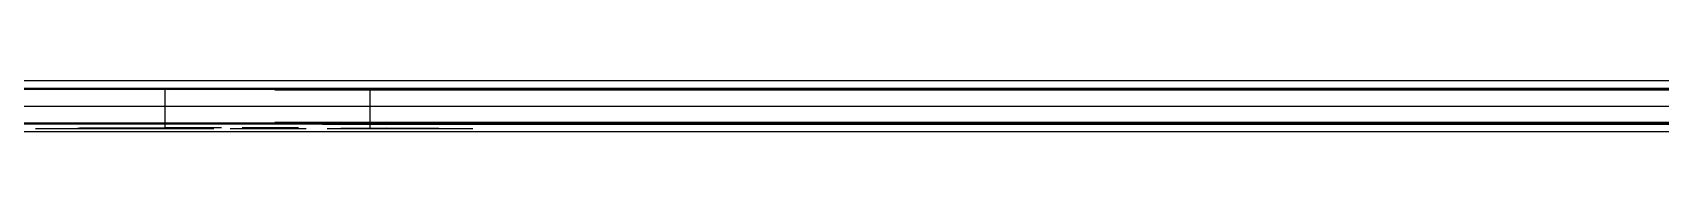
# Model space of a CAD drawing. Header units: metres. Extents: x 38 to 12325, y 28 to 132.
# Drawn here: x 2863 to 6182, y 28 to 132 of the extents above; entities that cross this region are included whole.
import ezdxf

# ---------------------------------------------------------------- set-up
doc = ezdxf.new("R2010")
doc.units = ezdxf.units.M
for name, color, linetype in [('RBAR-T10-H', 2, 'Continuous'), ('RBAR-T12-C', 3, 'Continuous'), ('RBAR-T12-C1', 3, 'Continuous'), ('RBAR-T12-C2', 3, 'Continuous'), ('RBAR-T12-D', 3, 'Continuous'), ('RBAR-T16-E', 4, 'Continuous'), ('RBAR-T16-F', 4, 'Continuous'), ('RBAR-T20-I', 5, 'Continuous'), ('RBAR-T20-I1', 5, 'Continuous'), ('RBAR-T8-A', 1, 'Continuous'), ('RBAR-T8-A1', 1, 'Continuous'), ('RBAR-T8-B', 1, 'Continuous'), ('RBAR-T8-B1', 1, 'Continuous'), ('RBAR-T8-G', 1, 'Continuous')]:
    doc.layers.add(name, color=color, linetype=linetype)

msp = doc.modelspace()

# ---------------------------------------------------------------- linework, layer by layer
at = {"layer": 'RBAR-T10-H'}
msp.add_polyline3d([(3221.6, 35, 450), (3221.6, 35, 738.3), (3221.2, 35, 742.2), (3220.1, 35, 746), (3218.2, 35, 749.4), (3215.7, 35, 752.4), (3212.7, 35, 754.9), (3209.3, 35, 756.7), (3205.6, 35, 757.8), (3201.7, 35, 758.2), (2977.9, 35, 758.2), (2974.1, 35, 757.8), (2970.3, 35, 756.7), (2966.9, 35, 754.9), (2963.9, 35, 752.4), (2961.4, 35, 749.4), (2959.6, 35, 746), (2958.4, 35, 742.2), (2958.1, 35, 738.3), (2958.1, 35, 67.1), (2958.4, 35, 63.3), (2959.6, 35, 59.5), (2961.4, 35, 56.1), (2963.9, 35, 53.1), (2966.9, 35, 50.6), (2970.3, 35, 48.8), (2974.1, 35, 47.6), (2977.9, 35, 47.3), (3181.8, 35, 47.3), (3185.7, 35, 47.6), (3189.4, 35, 48.8), (3192.8, 35, 50.6), (3195.9, 35, 53.1), (3198.3, 35, 56.1), (3200.2, 35, 59.5), (3201.3, 35, 63.3), (3201.7, 35, 67.1), (3201.7, 35, 405.2)], dxfattribs=at)
at = {"layer": 'RBAR-T12-C'}
msp.add_polyline3d([(3356.9, 36, 30), (3356.9, 36, 455)], dxfattribs=at)
at = {"layer": 'RBAR-T12-C1'}
for points in [[(3356.9, 36, 2269.8), (3356.9, 36, 2869.8)], [(3584.2, 36, 46), (3584.2, 36, 646)]]:
    msp.add_polyline3d(points, dxfattribs=at)
at = {"layer": 'RBAR-T12-C2'}
for points in [[(53.2, 114.1, 274.7), (8853.2, 114.1, 274.7)], [(89.5, 116, 640.9), (8889.5, 116, 640.9)], [(1804.3, 116, 1007.2), (10604.3, 116, 1007.2)], [(1840.5, 114.8, 1373.4), (10640.5, 114.8, 1373.4)], [(3356.9, 113.1, 2105.9), (12156.9, 113.1, 2105.9)], [(3453.9, 115.6, 2472.2), (12253.9, 115.6, 2472.2)], [(3525.3, 116.2, 2838.4), (12325.3, 116.2, 2838.4)], [(53.2, 45.2, 91.6), (8853.2, 45.2, 91.6)], [(89.5, 44, 457.8), (8889.5, 44, 457.8)], [(1804.3, 44, 824.1), (10604.3, 44, 824.1)], [(1840.5, 45.2, 1190.3), (10640.5, 45.2, 1190.3)], [(1960, 44.1, 1556.6), (10760, 44.1, 1556.6)], [(3240, 44.1, 1739.7), (12040, 44.1, 1739.7)], [(3356.9, 46.9, 1922.8), (12156.9, 46.9, 1922.8)], [(3453.9, 43.2, 2289.1), (12253.9, 43.2, 2289.1)], [(3525.3, 44.4, 2655.3), (12325.3, 44.4, 2655.3)]]:
    msp.add_polyline3d(points, dxfattribs=at)
at = {"layer": 'RBAR-T12-D'}
for points in [[(3133.3, 36, 1539.2), (3133.3, 36, 2118), (3133.8, 36, 2122.8), (3135.2, 36, 2127.3), (3137.4, 36, 2131.6), (3140.5, 36, 2135.2), (3144.2, 36, 2138.3), (3148.4, 36, 2140.5), (3152.9, 36, 2141.9), (3157.7, 36, 2142.4), (3223.7, 36, 2142.4), (3228.5, 36, 2141.9), (3233, 36, 2140.5), (3237.2, 36, 2138.3), (3240.9, 36, 2135.2), (3244, 36, 2131.6), (3246.2, 36, 2127.3), (3247.6, 36, 2122.8), (3248.1, 36, 2118), (3248.1, 36, 1539.2)], [(3133.3, 36, 2290.8), (3133.3, 36, 2869.6), (3133.8, 36, 2874.4), (3135.2, 36, 2879), (3137.4, 36, 2883.2), (3140.5, 36, 2886.9), (3144.2, 36, 2889.9), (3148.4, 36, 2892.1), (3152.9, 36, 2893.5), (3157.7, 36, 2894), (3223.7, 36, 2894), (3228.5, 36, 2893.5), (3233, 36, 2892.1), (3237.2, 36, 2889.9), (3240.9, 36, 2886.9), (3244, 36, 2883.2), (3246.2, 36, 2879), (3247.6, 36, 2874.4), (3248.1, 36, 2869.6), (3248.1, 36, 2290.8)], [(3290, 36, 36), (3290, 36, 614.8), (3290.5, 36, 619.5), (3291.9, 36, 624.1), (3294.1, 36, 628.3), (3297.1, 36, 632), (3300.8, 36, 635), (3305, 36, 637.3), (3309.6, 36, 638.7), (3314.4, 36, 639.2), (3380.4, 36, 639.2), (3385.1, 36, 638.7), (3389.7, 36, 637.3), (3393.9, 36, 635), (3397.6, 36, 632), (3400.6, 36, 628.3), (3402.9, 36, 624.1), (3404.3, 36, 619.5), (3404.7, 36, 614.8), (3404.7, 36, 36)], [(3290, 36, 787.6), (3290, 36, 1366.4), (3290.5, 36, 1371.2), (3291.9, 36, 1375.7), (3294.1, 36, 1379.9), (3297.1, 36, 1383.6), (3300.8, 36, 1386.7), (3305, 36, 1388.9), (3309.6, 36, 1390.3), (3314.4, 36, 1390.8), (3380.4, 36, 1390.8), (3385.1, 36, 1390.3), (3389.7, 36, 1388.9), (3393.9, 36, 1386.7), (3397.6, 36, 1383.6), (3400.6, 36, 1379.9), (3402.9, 36, 1375.7), (3404.3, 36, 1371.2), (3404.7, 36, 1366.4), (3404.7, 36, 787.6)]]:
    msp.add_polyline3d(points, dxfattribs=at)
at = {"layer": 'RBAR-T16-E'}
for points in [[(38, 132, 1098.8), (8838, 132, 1098.8)], [(193, 80, 1831.2), (8993, 80, 1831.2)], [(2069.2, 46, 2563.8), (10869.2, 46, 2563.8)], [(38, 28, 366.2), (8838, 28, 366.2)]]:
    msp.add_polyline3d(points, dxfattribs=at)
at = {"layer": 'RBAR-T16-F'}
msp.add_polyline3d([(3081.3, 46, 2100.1), (3081.3, 46, 2860), (3081.9, 46, 2866.2), (3083.7, 46, 2872.2), (3086.7, 46, 2877.8), (3090.7, 46, 2882.6), (3095.5, 46, 2886.6), (3101.1, 46, 2889.6), (3107.1, 46, 2891.4), (3113.3, 46, 2892), (3593.2, 46, 2892), (3599.5, 46, 2891.4), (3605.5, 46, 2889.6), (3611, 46, 2886.6), (3615.8, 46, 2882.6), (3619.8, 46, 2877.8), (3622.8, 46, 2872.2), (3624.6, 46, 2866.2), (3625.2, 46, 2860), (3625.2, 46, 2100.1)], dxfattribs=at)
at = {"layer": 'RBAR-T20-I'}
msp.add_polyline3d([(40, 28, 1615.6), (1170.6, 28, 1615.6), (1177.7, 28, 1615.2), (1184.7, 28, 1614.1), (1191.6, 28, 1612.3), (1648.6, 28, 1468.2), (1655.5, 28, 1466.4), (1662.6, 28, 1465.4), (1669.7, 28, 1465), (9017.2, 28, 1465)], dxfattribs=at)
at = {"layer": 'RBAR-T20-I1'}
msp.add_polyline3d([(40, 132, 1703.2), (1177.2, 132, 1703.2), (1184.3, 132, 1702.9), (1191.4, 132, 1701.8), (1198.3, 132, 1700), (1933.2, 132, 1468.2), (1940.1, 132, 1466.4), (1947.2, 132, 1465.4), (1954.3, 132, 1465), (9803.7, 132, 1465)], dxfattribs=at)
at = {"layer": 'RBAR-T8-A'}
for points in [[(2882.7, 34, 34), (2882.7, 34, 634)], [(2882.7, 34, 788), (2882.7, 34, 1388)], [(2882.7, 34, 1542), (2882.7, 34, 2142)], [(2882.7, 34, 2296), (2882.7, 34, 2896)], [(3133.3, 34, 34), (3133.3, 34, 634)], [(3133.3, 34, 788), (3133.3, 34, 1388)], [(3133.3, 34, 1542), (3133.3, 34, 2142)], [(3133.3, 34, 2296), (3133.3, 34, 2896)], [(3384, 34, 34), (3384, 34, 634)], [(3384, 34, 788), (3384, 34, 1388)], [(3384, 34, 1542), (3384, 34, 2142)], [(3384, 34, 2296), (3384, 34, 2896)], [(3634.7, 34, 34), (3634.7, 34, 634)], [(3634.7, 34, 788), (3634.7, 34, 1388)], [(3634.7, 34, 1542), (3634.7, 34, 2142)], [(3634.7, 34, 2296), (3634.7, 34, 2896)]]:
    msp.add_polyline3d(points, dxfattribs=at)
at = {"layer": 'RBAR-T8-A1'}
for points in [[(2882.7, 34, 34), (2882.7, 34, 659)], [(2882.7, 34, 779.7), (2882.7, 34, 1404.7)], [(2882.7, 34, 1525.3), (2882.7, 34, 2150.3)], [(2882.7, 34, 2271), (2882.7, 34, 2896)], [(3133.3, 34, 34), (3133.3, 34, 659)], [(3133.3, 34, 779.7), (3133.3, 34, 1404.7)], [(3133.3, 34, 1525.3), (3133.3, 34, 2150.3)], [(3133.3, 34, 2271), (3133.3, 34, 2896)], [(3384, 34, 34), (3384, 34, 659)], [(3384, 34, 779.7), (3384, 34, 1404.7)], [(3384, 34, 1525.3), (3384, 34, 2150.3)], [(3384, 34, 2271), (3384, 34, 2896)], [(3634.7, 34, 34), (3634.7, 34, 659)], [(3634.7, 34, 779.7), (3634.7, 34, 1404.7)], [(3634.7, 34, 1525.3), (3634.7, 34, 2150.3)], [(3634.7, 34, 2271), (3634.7, 34, 2896)]]:
    msp.add_polyline3d(points, dxfattribs=at)
at = {"layer": 'RBAR-T8-B'}
for points in [[(2868.9, 34, 2538.4), (2868.9, 34, 2914.2), (2869.2, 34, 2917.3), (2870.1, 34, 2920.2), (2871.6, 34, 2923), (2873.5, 34, 2925.4), (2875.9, 34, 2927.3), (2878.7, 34, 2928.8), (2881.6, 34, 2929.7), (2884.7, 34, 2930), (2983.6, 34, 2930), (2986.7, 34, 2929.7), (2989.6, 34, 2928.8), (2992.4, 34, 2927.3), (2994.8, 34, 2925.4), (2996.7, 34, 2923), (2998.2, 34, 2920.2), (2999.1, 34, 2917.3), (2999.4, 34, 2914.2), (2999.4, 34, 2538.4)], [(2869.5, 34, 2010.3), (2869.5, 34, 2386.1), (2869.8, 34, 2389.2), (2870.7, 34, 2392.1), (2872.1, 34, 2394.9), (2874.1, 34, 2397.3), (2876.5, 34, 2399.2), (2879.2, 34, 2400.7), (2882.2, 34, 2401.6), (2885.3, 34, 2401.9), (2984.2, 34, 2401.9), (2987.3, 34, 2401.6), (2990.2, 34, 2400.7), (2993, 34, 2399.2), (2995.4, 34, 2397.3), (2997.3, 34, 2394.9), (2998.8, 34, 2392.1), (2999.7, 34, 2389.2), (3000, 34, 2386.1), (3000, 34, 2010.3)], [(2869.5, 34, 2504.4), (2869.5, 34, 2880.2), (2869.8, 34, 2883.3), (2870.7, 34, 2886.2), (2872.1, 34, 2889), (2874.1, 34, 2891.4), (2876.5, 34, 2893.3), (2879.2, 34, 2894.8), (2882.2, 34, 2895.7), (2885.3, 34, 2896), (2984.2, 34, 2896), (2987.3, 34, 2895.7), (2990.2, 34, 2894.8), (2993, 34, 2893.3), (2995.4, 34, 2891.4), (2997.3, 34, 2889), (2998.8, 34, 2886.2), (2999.7, 34, 2883.3), (3000, 34, 2880.2), (3000, 34, 2504.4)], [(2914, 34, 34), (2914, 34, 409.7), (2914.3, 34, 412.8), (2915.2, 34, 415.8), (2916.7, 34, 418.5), (2918.6, 34, 420.9), (2921, 34, 422.9), (2923.8, 34, 424.4), (2926.7, 34, 425.3), (2929.8, 34, 425.6), (3028.7, 34, 425.6), (3031.8, 34, 425.3), (3034.8, 34, 424.4), (3037.5, 34, 422.9), (3039.9, 34, 420.9), (3041.9, 34, 418.5), (3043.3, 34, 415.8), (3044.2, 34, 412.8), (3044.5, 34, 409.7), (3044.5, 34, 34)], [(2914, 34, 528.1), (2914, 34, 903.8), (2914.3, 34, 906.9), (2915.2, 34, 909.9), (2916.7, 34, 912.6), (2918.6, 34, 915), (2921, 34, 917), (2923.8, 34, 918.5), (2926.7, 34, 919.4), (2929.8, 34, 919.7), (3028.7, 34, 919.7), (3031.8, 34, 919.4), (3034.8, 34, 918.5), (3037.5, 34, 917), (3039.9, 34, 915), (3041.9, 34, 912.6), (3043.3, 34, 909.9), (3044.2, 34, 906.9), (3044.5, 34, 903.8), (3044.5, 34, 528.1)], [(2914, 34, 1022.2), (2914, 34, 1397.9), (2914.3, 34, 1401), (2915.2, 34, 1404), (2916.7, 34, 1406.7), (2918.6, 34, 1409.1), (2921, 34, 1411.1), (2923.8, 34, 1412.5), (2926.7, 34, 1413.4), (2929.8, 34, 1413.7), (3028.7, 34, 1413.7), (3031.8, 34, 1413.4), (3034.8, 34, 1412.5), (3037.5, 34, 1411.1), (3039.9, 34, 1409.1), (3041.9, 34, 1406.7), (3043.3, 34, 1404), (3044.2, 34, 1401), (3044.5, 34, 1397.9), (3044.5, 34, 1022.2)], [(2914, 34, 1516.3), (2914, 34, 1892), (2914.3, 34, 1895.1), (2915.2, 34, 1898.1), (2916.7, 34, 1900.8), (2918.6, 34, 1903.2), (2921, 34, 1905.2), (2923.8, 34, 1906.6), (2926.7, 34, 1907.5), (2929.8, 34, 1907.8), (3028.7, 34, 1907.8), (3031.8, 34, 1907.5), (3034.8, 34, 1906.6), (3037.5, 34, 1905.2), (3039.9, 34, 1903.2), (3041.9, 34, 1900.8), (3043.3, 34, 1898.1), (3044.2, 34, 1895.1), (3044.5, 34, 1892), (3044.5, 34, 1516.3)], [(3067.4, 34, 2010.3), (3067.4, 34, 2386.1), (3067.7, 34, 2389.2), (3068.6, 34, 2392.1), (3070, 34, 2394.9), (3072, 34, 2397.3), (3074.4, 34, 2399.2), (3077.1, 34, 2400.7), (3080.1, 34, 2401.6), (3083.2, 34, 2401.9), (3182.1, 34, 2401.9), (3185.2, 34, 2401.6), (3188.1, 34, 2400.7), (3190.9, 34, 2399.2), (3193.3, 34, 2397.3), (3195.2, 34, 2394.9), (3196.7, 34, 2392.1), (3197.6, 34, 2389.2), (3197.9, 34, 2386.1), (3197.9, 34, 2010.3)], [(3067.4, 34, 2504.4), (3067.4, 34, 2880.2), (3067.7, 34, 2883.3), (3068.6, 34, 2886.2), (3070, 34, 2889), (3072, 34, 2891.4), (3074.4, 34, 2893.3), (3077.1, 34, 2894.8), (3080.1, 34, 2895.7), (3083.2, 34, 2896), (3182.1, 34, 2896), (3185.2, 34, 2895.7), (3188.1, 34, 2894.8), (3190.9, 34, 2893.3), (3193.3, 34, 2891.4), (3195.2, 34, 2889), (3196.7, 34, 2886.2), (3197.6, 34, 2883.3), (3197.9, 34, 2880.2), (3197.9, 34, 2504.4)], [(3102, 34, 34), (3102, 34, 409.7), (3102.3, 34, 412.8), (3103.2, 34, 415.8), (3104.7, 34, 418.5), (3106.6, 34, 420.9), (3109, 34, 422.9), (3111.8, 34, 424.4), (3114.7, 34, 425.3), (3117.8, 34, 425.6), (3216.7, 34, 425.6), (3219.8, 34, 425.3), (3222.8, 34, 424.4), (3225.5, 34, 422.9), (3227.9, 34, 420.9), (3229.9, 34, 418.5), (3231.3, 34, 415.8), (3232.2, 34, 412.8), (3232.5, 34, 409.7), (3232.5, 34, 34)], [(3102, 34, 528.1), (3102, 34, 903.8), (3102.3, 34, 906.9), (3103.2, 34, 909.9), (3104.7, 34, 912.6), (3106.6, 34, 915), (3109, 34, 917), (3111.8, 34, 918.5), (3114.7, 34, 919.4), (3117.8, 34, 919.7), (3216.7, 34, 919.7), (3219.8, 34, 919.4), (3222.8, 34, 918.5), (3225.5, 34, 917), (3227.9, 34, 915), (3229.9, 34, 912.6), (3231.3, 34, 909.9), (3232.2, 34, 906.9), (3232.5, 34, 903.8), (3232.5, 34, 528.1)], [(3102, 34, 1022.2), (3102, 34, 1397.9), (3102.3, 34, 1401), (3103.2, 34, 1404), (3104.7, 34, 1406.7), (3106.6, 34, 1409.1), (3109, 34, 1411.1), (3111.8, 34, 1412.5), (3114.7, 34, 1413.4), (3117.8, 34, 1413.7), (3216.7, 34, 1413.7), (3219.8, 34, 1413.4), (3222.8, 34, 1412.5), (3225.5, 34, 1411.1), (3227.9, 34, 1409.1), (3229.9, 34, 1406.7), (3231.3, 34, 1404), (3232.2, 34, 1401), (3232.5, 34, 1397.9), (3232.5, 34, 1022.2)], [(3102, 34, 1516.3), (3102, 34, 1892), (3102.3, 34, 1895.1), (3103.2, 34, 1898.1), (3104.7, 34, 1900.8), (3106.6, 34, 1903.2), (3109, 34, 1905.2), (3111.8, 34, 1906.6), (3114.7, 34, 1907.5), (3117.8, 34, 1907.8), (3216.7, 34, 1907.8), (3219.8, 34, 1907.5), (3222.8, 34, 1906.6), (3225.5, 34, 1905.2), (3227.9, 34, 1903.2), (3229.9, 34, 1900.8), (3231.3, 34, 1898.1), (3232.2, 34, 1895.1), (3232.5, 34, 1892), (3232.5, 34, 1516.3)], [(3265.3, 34, 2010.3), (3265.3, 34, 2386.1), (3265.6, 34, 2389.2), (3266.5, 34, 2392.1), (3267.9, 34, 2394.9), (3269.9, 34, 2397.3), (3272.3, 34, 2399.2), (3275, 34, 2400.7), (3278, 34, 2401.6), (3281.1, 34, 2401.9), (3380, 34, 2401.9), (3383.1, 34, 2401.6), (3386, 34, 2400.7), (3388.8, 34, 2399.2), (3391.2, 34, 2397.3), (3393.1, 34, 2394.9), (3394.6, 34, 2392.1), (3395.5, 34, 2389.2), (3395.8, 34, 2386.1), (3395.8, 34, 2010.3)], [(3265.3, 34, 2504.4), (3265.3, 34, 2880.2), (3265.6, 34, 2883.3), (3266.5, 34, 2886.2), (3267.9, 34, 2889), (3269.9, 34, 2891.4), (3272.3, 34, 2893.3), (3275, 34, 2894.8), (3278, 34, 2895.7), (3281.1, 34, 2896), (3380, 34, 2896), (3383.1, 34, 2895.7), (3386, 34, 2894.8), (3388.8, 34, 2893.3), (3391.2, 34, 2891.4), (3393.1, 34, 2889), (3394.6, 34, 2886.2), (3395.5, 34, 2883.3), (3395.8, 34, 2880.2), (3395.8, 34, 2504.4)], [(3290, 34, 34), (3290, 34, 409.7), (3290.3, 34, 412.8), (3291.2, 34, 415.8), (3292.7, 34, 418.5), (3294.6, 34, 420.9), (3297, 34, 422.9), (3299.8, 34, 424.4), (3302.7, 34, 425.3), (3305.8, 34, 425.6), (3404.7, 34, 425.6), (3407.8, 34, 425.3), (3410.8, 34, 424.4), (3413.5, 34, 422.9), (3415.9, 34, 420.9), (3417.9, 34, 418.5), (3419.3, 34, 415.8), (3420.2, 34, 412.8), (3420.5, 34, 409.7), (3420.5, 34, 34)], [(3290, 34, 528.1), (3290, 34, 903.8), (3290.3, 34, 906.9), (3291.2, 34, 909.9), (3292.7, 34, 912.6), (3294.6, 34, 915), (3297, 34, 917), (3299.8, 34, 918.5), (3302.7, 34, 919.4), (3305.8, 34, 919.7), (3404.7, 34, 919.7), (3407.8, 34, 919.4), (3410.8, 34, 918.5), (3413.5, 34, 917), (3415.9, 34, 915), (3417.9, 34, 912.6), (3419.3, 34, 909.9), (3420.2, 34, 906.9), (3420.5, 34, 903.8), (3420.5, 34, 528.1)], [(3290, 34, 1022.2), (3290, 34, 1397.9), (3290.3, 34, 1401), (3291.2, 34, 1404), (3292.7, 34, 1406.7), (3294.6, 34, 1409.1), (3297, 34, 1411.1), (3299.8, 34, 1412.5), (3302.7, 34, 1413.4), (3305.8, 34, 1413.7), (3404.7, 34, 1413.7), (3407.8, 34, 1413.4), (3410.8, 34, 1412.5), (3413.5, 34, 1411.1), (3415.9, 34, 1409.1), (3417.9, 34, 1406.7), (3419.3, 34, 1404), (3420.2, 34, 1401), (3420.5, 34, 1397.9), (3420.5, 34, 1022.2)], [(3290, 34, 1516.3), (3290, 34, 1892), (3290.3, 34, 1895.1), (3291.2, 34, 1898.1), (3292.7, 34, 1900.8), (3294.6, 34, 1903.2), (3297, 34, 1905.2), (3299.8, 34, 1906.6), (3302.7, 34, 1907.5), (3305.8, 34, 1907.8), (3404.7, 34, 1907.8), (3407.8, 34, 1907.5), (3410.8, 34, 1906.6), (3413.5, 34, 1905.2), (3415.9, 34, 1903.2), (3417.9, 34, 1900.8), (3419.3, 34, 1898.1), (3420.2, 34, 1895.1), (3420.5, 34, 1892), (3420.5, 34, 1516.3)], [(3463.2, 34, 2010.3), (3463.2, 34, 2386.1), (3463.5, 34, 2389.2), (3464.4, 34, 2392.1), (3465.8, 34, 2394.9), (3467.8, 34, 2397.3), (3470.2, 34, 2399.2), (3472.9, 34, 2400.7), (3475.9, 34, 2401.6), (3479, 34, 2401.9), (3577.9, 34, 2401.9), (3580.9, 34, 2401.6), (3583.9, 34, 2400.7), (3586.6, 34, 2399.2), (3589, 34, 2397.3), (3591, 34, 2394.9), (3592.5, 34, 2392.1), (3593.4, 34, 2389.2), (3593.7, 34, 2386.1), (3593.7, 34, 2010.3)], [(3463.2, 34, 2504.4), (3463.2, 34, 2880.2), (3463.5, 34, 2883.3), (3464.4, 34, 2886.2), (3465.8, 34, 2889), (3467.8, 34, 2891.4), (3470.2, 34, 2893.3), (3472.9, 34, 2894.8), (3475.9, 34, 2895.7), (3479, 34, 2896), (3577.9, 34, 2896), (3580.9, 34, 2895.7), (3583.9, 34, 2894.8), (3586.6, 34, 2893.3), (3589, 34, 2891.4), (3591, 34, 2889), (3592.5, 34, 2886.2), (3593.4, 34, 2883.3), (3593.7, 34, 2880.2), (3593.7, 34, 2504.4)], [(3478, 34, 34), (3478, 34, 409.7), (3478.3, 34, 412.8), (3479.2, 34, 415.8), (3480.7, 34, 418.5), (3482.6, 34, 420.9), (3485, 34, 422.9), (3487.8, 34, 424.4), (3490.7, 34, 425.3), (3493.8, 34, 425.6), (3592.7, 34, 425.6), (3595.8, 34, 425.3), (3598.8, 34, 424.4), (3601.5, 34, 422.9), (3603.9, 34, 420.9), (3605.9, 34, 418.5), (3607.3, 34, 415.8), (3608.2, 34, 412.8), (3608.5, 34, 409.7), (3608.5, 34, 34)], [(3478, 34, 528.1), (3478, 34, 903.8), (3478.3, 34, 906.9), (3479.2, 34, 909.9), (3480.7, 34, 912.6), (3482.6, 34, 915), (3485, 34, 917), (3487.8, 34, 918.5), (3490.7, 34, 919.4), (3493.8, 34, 919.7), (3592.7, 34, 919.7), (3595.8, 34, 919.4), (3598.8, 34, 918.5), (3601.5, 34, 917), (3603.9, 34, 915), (3605.9, 34, 912.6), (3607.3, 34, 909.9), (3608.2, 34, 906.9), (3608.5, 34, 903.8), (3608.5, 34, 528.1)], [(3478, 34, 1022.2), (3478, 34, 1397.9), (3478.3, 34, 1401), (3479.2, 34, 1404), (3480.7, 34, 1406.7), (3482.6, 34, 1409.1), (3485, 34, 1411.1), (3487.8, 34, 1412.5), (3490.7, 34, 1413.4), (3493.8, 34, 1413.7), (3592.7, 34, 1413.7), (3595.8, 34, 1413.4), (3598.8, 34, 1412.5), (3601.5, 34, 1411.1), (3603.9, 34, 1409.1), (3605.9, 34, 1406.7), (3607.3, 34, 1404), (3608.2, 34, 1401), (3608.5, 34, 1397.9), (3608.5, 34, 1022.2)], [(3478, 34, 1516.3), (3478, 34, 1892), (3478.3, 34, 1895.1), (3479.2, 34, 1898.1), (3480.7, 34, 1900.8), (3482.6, 34, 1903.2), (3485, 34, 1905.2), (3487.8, 34, 1906.6), (3490.7, 34, 1907.5), (3493.8, 34, 1907.8), (3592.7, 34, 1907.8), (3595.8, 34, 1907.5), (3598.8, 34, 1906.6), (3601.5, 34, 1905.2), (3603.9, 34, 1903.2), (3605.9, 34, 1900.8), (3607.3, 34, 1898.1), (3608.2, 34, 1895.1), (3608.5, 34, 1892), (3608.5, 34, 1516.3)], [(3629.5, 34, 34), (3629.5, 34, 409.7), (3629.8, 34, 412.8), (3630.7, 34, 415.8), (3632.1, 34, 418.5), (3634.1, 34, 420.9), (3636.5, 34, 422.9), (3639.2, 34, 424.4), (3642.2, 34, 425.3), (3645.3, 34, 425.6), (3744.2, 34, 425.6), (3747.3, 34, 425.3), (3750.2, 34, 424.4), (3753, 34, 422.9), (3755.4, 34, 420.9), (3757.3, 34, 418.5), (3758.8, 34, 415.8), (3759.7, 34, 412.8), (3760, 34, 409.7), (3760, 34, 34)], [(3629.5, 34, 528.1), (3629.5, 34, 903.8), (3629.8, 34, 906.9), (3630.7, 34, 909.9), (3632.1, 34, 912.6), (3634.1, 34, 915), (3636.5, 34, 917), (3639.2, 34, 918.5), (3642.2, 34, 919.4), (3645.3, 34, 919.7), (3744.2, 34, 919.7), (3747.3, 34, 919.4), (3750.2, 34, 918.5), (3753, 34, 917), (3755.4, 34, 915), (3757.3, 34, 912.6), (3758.8, 34, 909.9), (3759.7, 34, 906.9), (3760, 34, 903.8), (3760, 34, 528.1)], [(3629.5, 34, 1022.2), (3629.5, 34, 1397.9), (3629.8, 34, 1401), (3630.7, 34, 1404), (3632.1, 34, 1406.7), (3634.1, 34, 1409.1), (3636.5, 34, 1411.1), (3639.2, 34, 1412.5), (3642.2, 34, 1413.4), (3645.3, 34, 1413.7), (3744.2, 34, 1413.7), (3747.3, 34, 1413.4), (3750.2, 34, 1412.5), (3753, 34, 1411.1), (3755.4, 34, 1409.1), (3757.3, 34, 1406.7), (3758.8, 34, 1404), (3759.7, 34, 1401), (3760, 34, 1397.9), (3760, 34, 1022.2)], [(3629.5, 34, 1516.3), (3629.5, 34, 1892), (3629.8, 34, 1895.1), (3630.7, 34, 1898.1), (3632.1, 34, 1900.8), (3634.1, 34, 1903.2), (3636.5, 34, 1905.2), (3639.2, 34, 1906.6), (3642.2, 34, 1907.5), (3645.3, 34, 1907.8), (3744.2, 34, 1907.8), (3747.3, 34, 1907.5), (3750.2, 34, 1906.6), (3753, 34, 1905.2), (3755.4, 34, 1903.2), (3757.3, 34, 1900.8), (3758.8, 34, 1898.1), (3759.7, 34, 1895.1), (3760, 34, 1892), (3760, 34, 1516.3)], [(3629.5, 34, 2010.3), (3629.5, 34, 2386.1), (3629.8, 34, 2389.2), (3630.7, 34, 2392.1), (3632.1, 34, 2394.9), (3634.1, 34, 2397.3), (3636.5, 34, 2399.2), (3639.2, 34, 2400.7), (3642.2, 34, 2401.6), (3645.3, 34, 2401.9), (3744.2, 34, 2401.9), (3747.3, 34, 2401.6), (3750.2, 34, 2400.7), (3753, 34, 2399.2), (3755.4, 34, 2397.3), (3757.3, 34, 2394.9), (3758.8, 34, 2392.1), (3759.7, 34, 2389.2), (3760, 34, 2386.1), (3760, 34, 2010.3)], [(3629.5, 34, 2504.4), (3629.5, 34, 2880.2), (3629.8, 34, 2883.3), (3630.7, 34, 2886.2), (3632.1, 34, 2889), (3634.1, 34, 2891.4), (3636.5, 34, 2893.3), (3639.2, 34, 2894.8), (3642.2, 34, 2895.7), (3645.3, 34, 2896), (3744.2, 34, 2896), (3747.3, 34, 2895.7), (3750.2, 34, 2894.8), (3753, 34, 2893.3), (3755.4, 34, 2891.4), (3757.3, 34, 2889), (3758.8, 34, 2886.2), (3759.7, 34, 2883.3), (3760, 34, 2880.2), (3760, 34, 2504.4)]]:
    msp.add_polyline3d(points, dxfattribs=at)
at = {"layer": 'RBAR-T8-B1'}
for points in [[(3133.3, 34, 34), (3133.3, 34, 458.4), (3133.3, 34.3, 461.5), (3133.3, 35.2, 464.6), (3133.3, 36.7, 467.4), (3133.3, 38.7, 469.8), (3133.3, 41.2, 471.8), (3133.3, 44, 473.3), (3133.3, 47, 474.2), (3133.3, 50.2, 474.6), (3133.3, 100.7, 474.6), (3133.3, 103.8, 474.2), (3133.3, 106.9, 473.3), (3133.3, 109.7, 471.8), (3133.3, 112.1, 469.8), (3133.3, 114.1, 467.4), (3133.3, 115.6, 464.6), (3133.3, 116.5, 461.5), (3133.3, 116.9, 458.4), (3133.3, 116.9, 34)], [(3133.3, 34, 639.4), (3133.3, 34, 1063.7), (3133.3, 34.3, 1066.9), (3133.3, 35.2, 1069.9), (3133.3, 36.7, 1072.7), (3133.3, 38.7, 1075.2), (3133.3, 41.2, 1077.2), (3133.3, 44, 1078.7), (3133.3, 47, 1079.6), (3133.3, 50.2, 1079.9), (3133.3, 100.7, 1079.9), (3133.3, 103.8, 1079.6), (3133.3, 106.9, 1078.7), (3133.3, 109.7, 1077.2), (3133.3, 112.1, 1075.2), (3133.3, 114.1, 1072.7), (3133.3, 115.6, 1069.9), (3133.3, 116.5, 1066.9), (3133.3, 116.9, 1063.7), (3133.3, 116.9, 639.4)], [(3133.3, 34, 1244.7), (3133.3, 34, 1669.1), (3133.3, 34.3, 1672.3), (3133.3, 35.2, 1675.3), (3133.3, 36.7, 1678.1), (3133.3, 38.7, 1680.5), (3133.3, 41.2, 1682.6), (3133.3, 44, 1684), (3133.3, 47, 1685), (3133.3, 50.2, 1685.3), (3133.3, 100.7, 1685.3), (3133.3, 103.8, 1685), (3133.3, 106.9, 1684), (3133.3, 109.7, 1682.6), (3133.3, 112.1, 1680.5), (3133.3, 114.1, 1678.1), (3133.3, 115.6, 1675.3), (3133.3, 116.5, 1672.3), (3133.3, 116.9, 1669.1), (3133.3, 116.9, 1244.7)], [(3133.3, 34, 1850.1), (3133.3, 34, 2274.5), (3133.3, 34.3, 2277.6), (3133.3, 35.2, 2280.7), (3133.3, 36.7, 2283.5), (3133.3, 38.7, 2285.9), (3133.3, 41.2, 2287.9), (3133.3, 44, 2289.4), (3133.3, 47, 2290.3), (3133.3, 50.2, 2290.6), (3133.3, 100.7, 2290.6), (3133.3, 103.8, 2290.3), (3133.3, 106.9, 2289.4), (3133.3, 109.7, 2287.9), (3133.3, 112.1, 2285.9), (3133.3, 114.1, 2283.5), (3133.3, 115.6, 2280.7), (3133.3, 116.5, 2277.6), (3133.3, 116.9, 2274.5), (3133.3, 116.9, 1850.1)], [(3133.3, 34, 2455.4), (3133.3, 34, 2879.8), (3133.3, 34.3, 2883), (3133.3, 35.2, 2886), (3133.3, 36.7, 2888.8), (3133.3, 38.7, 2891.3), (3133.3, 41.2, 2893.3), (3133.3, 44, 2894.8), (3133.3, 47, 2895.7), (3133.3, 50.2, 2896), (3133.3, 100.7, 2896), (3133.3, 103.8, 2895.7), (3133.3, 106.9, 2894.8), (3133.3, 109.7, 2893.3), (3133.3, 112.1, 2891.3), (3133.3, 114.1, 2888.8), (3133.3, 115.6, 2886), (3133.3, 116.5, 2883), (3133.3, 116.9, 2879.8), (3133.3, 116.9, 2455.4)], [(3551.1, 34, 34), (3551.1, 34, 458.4), (3551.1, 34.3, 461.5), (3551.1, 35.2, 464.6), (3551.1, 36.7, 467.4), (3551.1, 38.7, 469.8), (3551.1, 41.2, 471.8), (3551.1, 44, 473.3), (3551.1, 47, 474.2), (3551.1, 50.2, 474.6), (3551.1, 100.7, 474.6), (3551.1, 103.8, 474.2), (3551.1, 106.9, 473.3), (3551.1, 109.7, 471.8), (3551.1, 112.1, 469.8), (3551.1, 114.1, 467.4), (3551.1, 115.6, 464.6), (3551.1, 116.5, 461.5), (3551.1, 116.9, 458.4), (3551.1, 116.9, 34)], [(3551.1, 34, 639.4), (3551.1, 34, 1063.7), (3551.1, 34.3, 1066.9), (3551.1, 35.2, 1069.9), (3551.1, 36.7, 1072.7), (3551.1, 38.7, 1075.2), (3551.1, 41.2, 1077.2), (3551.1, 44, 1078.7), (3551.1, 47, 1079.6), (3551.1, 50.2, 1079.9), (3551.1, 100.7, 1079.9), (3551.1, 103.8, 1079.6), (3551.1, 106.9, 1078.7), (3551.1, 109.7, 1077.2), (3551.1, 112.1, 1075.2), (3551.1, 114.1, 1072.7), (3551.1, 115.6, 1069.9), (3551.1, 116.5, 1066.9), (3551.1, 116.9, 1063.7), (3551.1, 116.9, 639.4)], [(3551.1, 34, 1244.7), (3551.1, 34, 1669.1), (3551.1, 34.3, 1672.3), (3551.1, 35.2, 1675.3), (3551.1, 36.7, 1678.1), (3551.1, 38.7, 1680.5), (3551.1, 41.2, 1682.6), (3551.1, 44, 1684), (3551.1, 47, 1685), (3551.1, 50.2, 1685.3), (3551.1, 100.7, 1685.3), (3551.1, 103.8, 1685), (3551.1, 106.9, 1684), (3551.1, 109.7, 1682.6), (3551.1, 112.1, 1680.5), (3551.1, 114.1, 1678.1), (3551.1, 115.6, 1675.3), (3551.1, 116.5, 1672.3), (3551.1, 116.9, 1669.1), (3551.1, 116.9, 1244.7)], [(3551.1, 34, 1850.1), (3551.1, 34, 2274.5), (3551.1, 34.3, 2277.6), (3551.1, 35.2, 2280.7), (3551.1, 36.7, 2283.5), (3551.1, 38.7, 2285.9), (3551.1, 41.2, 2287.9), (3551.1, 44, 2289.4), (3551.1, 47, 2290.3), (3551.1, 50.2, 2290.6), (3551.1, 100.7, 2290.6), (3551.1, 103.8, 2290.3), (3551.1, 106.9, 2289.4), (3551.1, 109.7, 2287.9), (3551.1, 112.1, 2285.9), (3551.1, 114.1, 2283.5), (3551.1, 115.6, 2280.7), (3551.1, 116.5, 2277.6), (3551.1, 116.9, 2274.5), (3551.1, 116.9, 1850.1)], [(3551.1, 34, 2455.4), (3551.1, 34, 2879.8), (3551.1, 34.3, 2883), (3551.1, 35.2, 2886), (3551.1, 36.7, 2888.8), (3551.1, 38.7, 2891.3), (3551.1, 41.2, 2893.3), (3551.1, 44, 2894.8), (3551.1, 47, 2895.7), (3551.1, 50.2, 2896), (3551.1, 100.7, 2896), (3551.1, 103.8, 2895.7), (3551.1, 106.9, 2894.8), (3551.1, 109.7, 2893.3), (3551.1, 112.1, 2891.3), (3551.1, 114.1, 2888.8), (3551.1, 115.6, 2886), (3551.1, 116.5, 2883), (3551.1, 116.9, 2879.8), (3551.1, 116.9, 2455.4)]]:
    msp.add_polyline3d(points, dxfattribs=at)
at = {"layer": 'RBAR-T8-G'}
for points in [[(3120, 34, 1823.6), (3120, 34, 1895.2), (3119.7, 34, 1898.4), (3118.8, 34, 1901.5), (3117.2, 34, 1904.3), (3115.2, 34, 1906.8), (3112.7, 34, 1908.8), (3109.9, 34, 1910.3), (3106.8, 34, 1911.3), (3103.6, 34, 1911.6), (2970.7, 34, 1911.6), (2967.5, 34, 1911.3), (2964.4, 34, 1910.3), (2961.6, 34, 1908.8), (2959.1, 34, 1906.8), (2957, 34, 1904.3), (2955.5, 34, 1901.5), (2954.6, 34, 1898.4), (2954.3, 34, 1895.2), (2954.3, 34, 1527), (2954.6, 34, 1523.8), (2955.5, 34, 1520.7), (2957, 34, 1517.9), (2959.1, 34, 1515.4), (2961.6, 34, 1513.4), (2964.4, 34, 1511.9), (2967.5, 34, 1510.9), (2970.7, 34, 1510.6), (3078.1, 34, 1510.6), (3081.3, 34, 1510.9), (3084.3, 34, 1511.9), (3087.1, 34, 1513.4), (3089.6, 34, 1515.4), (3091.7, 34, 1517.9), (3093.2, 34, 1520.7), (3094.1, 34, 1523.8), (3094.4, 34, 1527), (3094.4, 34, 1844.1)], [(3120, 34, 2315.8), (3120, 34, 2387.4), (3119.7, 34, 2390.6), (3118.8, 34, 2393.7), (3117.2, 34, 2396.5), (3115.2, 34, 2399), (3112.7, 34, 2401), (3109.9, 34, 2402.5), (3106.8, 34, 2403.5), (3103.6, 34, 2403.8), (2970.7, 34, 2403.8), (2967.5, 34, 2403.5), (2964.4, 34, 2402.5), (2961.6, 34, 2401), (2959.1, 34, 2399), (2957, 34, 2396.5), (2955.5, 34, 2393.7), (2954.6, 34, 2390.6), (2954.3, 34, 2387.4), (2954.3, 34, 2019.2), (2954.6, 34, 2016), (2955.5, 34, 2012.9), (2957, 34, 2010.1), (2959.1, 34, 2007.6), (2961.6, 34, 2005.6), (2964.4, 34, 2004.1), (2967.5, 34, 2003.1), (2970.7, 34, 2002.8), (3078.1, 34, 2002.8), (3081.3, 34, 2003.1), (3084.3, 34, 2004.1), (3087.1, 34, 2005.6), (3089.6, 34, 2007.6), (3091.7, 34, 2010.1), (3093.2, 34, 2012.9), (3094.1, 34, 2016), (3094.4, 34, 2019.2), (3094.4, 34, 2336.3)], [(3120, 34, 2808), (3120, 34, 2879.6), (3119.7, 34, 2882.8), (3118.8, 34, 2885.9), (3117.2, 34, 2888.7), (3115.2, 34, 2891.2), (3112.7, 34, 2893.2), (3109.9, 34, 2894.8), (3106.8, 34, 2895.7), (3103.6, 34, 2896), (2970.7, 34, 2896), (2967.5, 34, 2895.7), (2964.4, 34, 2894.8), (2961.6, 34, 2893.2), (2959.1, 34, 2891.2), (2957, 34, 2888.7), (2955.5, 34, 2885.9), (2954.6, 34, 2882.8), (2954.3, 34, 2879.6), (2954.3, 34, 2511.4), (2954.6, 34, 2508.2), (2955.5, 34, 2505.1), (2957, 34, 2502.3), (2959.1, 34, 2499.8), (2961.6, 34, 2497.8), (2964.4, 34, 2496.3), (2967.5, 34, 2495.3), (2970.7, 34, 2495), (3078.1, 34, 2495), (3081.3, 34, 2495.3), (3084.3, 34, 2496.3), (3087.1, 34, 2497.8), (3089.6, 34, 2499.8), (3091.7, 34, 2502.3), (3093.2, 34, 2505.1), (3094.1, 34, 2508.2), (3094.4, 34, 2511.4), (3094.4, 34, 2828.5)], [(3220.7, 34, 347), (3220.7, 34, 418.6), (3220.4, 34, 421.8), (3219.5, 34, 424.9), (3218, 34, 427.7), (3215.9, 34, 430.2), (3213.4, 34, 432.2), (3210.6, 34, 433.7), (3207.5, 34, 434.7), (3204.3, 34, 435), (3071.4, 34, 435), (3068.2, 34, 434.7), (3065.1, 34, 433.7), (3062.3, 34, 432.2), (3059.8, 34, 430.2), (3057.8, 34, 427.7), (3056.2, 34, 424.9), (3055.3, 34, 421.8), (3055, 34, 418.6), (3055, 34, 50.4), (3055.3, 34, 47.2), (3056.2, 34, 44.1), (3057.8, 34, 41.3), (3059.8, 34, 38.8), (3062.3, 34, 36.8), (3065.1, 34, 35.2), (3068.2, 34, 34.3), (3071.4, 34, 34), (3178.8, 34, 34), (3182, 34, 34.3), (3185, 34, 35.2), (3187.9, 34, 36.8), (3190.3, 34, 38.8), (3192.4, 34, 41.3), (3193.9, 34, 44.1), (3194.8, 34, 47.2), (3195.1, 34, 50.4), (3195.1, 34, 367.5)], [(3220.7, 34, 839.2), (3220.7, 34, 910.8), (3220.4, 34, 914), (3219.5, 34, 917.1), (3218, 34, 919.9), (3215.9, 34, 922.4), (3213.4, 34, 924.4), (3210.6, 34, 925.9), (3207.5, 34, 926.9), (3204.3, 34, 927.2), (3071.4, 34, 927.2), (3068.2, 34, 926.9), (3065.1, 34, 925.9), (3062.3, 34, 924.4), (3059.8, 34, 922.4), (3057.8, 34, 919.9), (3056.2, 34, 917.1), (3055.3, 34, 914), (3055, 34, 910.8), (3055, 34, 542.6), (3055.3, 34, 539.4), (3056.2, 34, 536.3), (3057.8, 34, 533.5), (3059.8, 34, 531), (3062.3, 34, 529), (3065.1, 34, 527.5), (3068.2, 34, 526.5), (3071.4, 34, 526.2), (3178.8, 34, 526.2), (3182, 34, 526.5), (3185, 34, 527.5), (3187.9, 34, 529), (3190.3, 34, 531), (3192.4, 34, 533.5), (3193.9, 34, 536.3), (3194.8, 34, 539.4), (3195.1, 34, 542.6), (3195.1, 34, 859.7)], [(3220.7, 34, 1331.4), (3220.7, 34, 1403), (3220.4, 34, 1406.2), (3219.5, 34, 1409.3), (3218, 34, 1412.1), (3215.9, 34, 1414.6), (3213.4, 34, 1416.6), (3210.6, 34, 1418.1), (3207.5, 34, 1419.1), (3204.3, 34, 1419.4), (3071.4, 34, 1419.4), (3068.2, 34, 1419.1), (3065.1, 34, 1418.1), (3062.3, 34, 1416.6), (3059.8, 34, 1414.6), (3057.8, 34, 1412.1), (3056.2, 34, 1409.3), (3055.3, 34, 1406.2), (3055, 34, 1403), (3055, 34, 1034.8), (3055.3, 34, 1031.6), (3056.2, 34, 1028.5), (3057.8, 34, 1025.7), (3059.8, 34, 1023.2), (3062.3, 34, 1021.2), (3065.1, 34, 1019.7), (3068.2, 34, 1018.7), (3071.4, 34, 1018.4), (3178.8, 34, 1018.4), (3182, 34, 1018.7), (3185, 34, 1019.7), (3187.9, 34, 1021.2), (3190.3, 34, 1023.2), (3192.4, 34, 1025.7), (3193.9, 34, 1028.5), (3194.8, 34, 1031.6), (3195.1, 34, 1034.8), (3195.1, 34, 1351.9)], [(3657.1, 34, 1823.6), (3657.1, 34, 1895.2), (3656.8, 34, 1898.4), (3655.9, 34, 1901.5), (3654.4, 34, 1904.3), (3652.3, 34, 1906.8), (3649.9, 34, 1908.8), (3647, 34, 1910.3), (3644, 34, 1911.3), (3640.8, 34, 1911.6), (3507.8, 34, 1911.6), (3504.6, 34, 1911.3), (3501.5, 34, 1910.3), (3498.7, 34, 1908.8), (3496.2, 34, 1906.8), (3494.2, 34, 1904.3), (3492.7, 34, 1901.5), (3491.7, 34, 1898.4), (3491.4, 34, 1895.2), (3491.4, 34, 1527), (3491.7, 34, 1523.8), (3492.7, 34, 1520.7), (3494.2, 34, 1517.9), (3496.2, 34, 1515.4), (3498.7, 34, 1513.4), (3501.5, 34, 1511.9), (3504.6, 34, 1510.9), (3507.8, 34, 1510.6), (3615.2, 34, 1510.6), (3618.4, 34, 1510.9), (3621.5, 34, 1511.9), (3624.3, 34, 1513.4), (3626.8, 34, 1515.4), (3628.8, 34, 1517.9), (3630.3, 34, 1520.7), (3631.3, 34, 1523.8), (3631.6, 34, 1527), (3631.6, 34, 1844.1)], [(3657.1, 34, 2315.8), (3657.1, 34, 2387.4), (3656.8, 34, 2390.6), (3655.9, 34, 2393.7), (3654.4, 34, 2396.5), (3652.3, 34, 2399), (3649.9, 34, 2401), (3647, 34, 2402.5), (3644, 34, 2403.5), (3640.8, 34, 2403.8), (3507.8, 34, 2403.8), (3504.6, 34, 2403.5), (3501.5, 34, 2402.5), (3498.7, 34, 2401), (3496.2, 34, 2399), (3494.2, 34, 2396.5), (3492.7, 34, 2393.7), (3491.7, 34, 2390.6), (3491.4, 34, 2387.4), (3491.4, 34, 2019.2), (3491.7, 34, 2016), (3492.7, 34, 2012.9), (3494.2, 34, 2010.1), (3496.2, 34, 2007.6), (3498.7, 34, 2005.6), (3501.5, 34, 2004.1), (3504.6, 34, 2003.1), (3507.8, 34, 2002.8), (3615.2, 34, 2002.8), (3618.4, 34, 2003.1), (3621.5, 34, 2004.1), (3624.3, 34, 2005.6), (3626.8, 34, 2007.6), (3628.8, 34, 2010.1), (3630.3, 34, 2012.9), (3631.3, 34, 2016), (3631.6, 34, 2019.2), (3631.6, 34, 2336.3)], [(3657.1, 34, 2808), (3657.1, 34, 2879.6), (3656.8, 34, 2882.8), (3655.9, 34, 2885.9), (3654.4, 34, 2888.7), (3652.3, 34, 2891.2), (3649.9, 34, 2893.2), (3647, 34, 2894.8), (3644, 34, 2895.7), (3640.8, 34, 2896), (3507.8, 34, 2896), (3504.6, 34, 2895.7), (3501.5, 34, 2894.8), (3498.7, 34, 2893.2), (3496.2, 34, 2891.2), (3494.2, 34, 2888.7), (3492.7, 34, 2885.9), (3491.7, 34, 2882.8), (3491.4, 34, 2879.6), (3491.4, 34, 2511.4), (3491.7, 34, 2508.2), (3492.7, 34, 2505.1), (3494.2, 34, 2502.3), (3496.2, 34, 2499.8), (3498.7, 34, 2497.8), (3501.5, 34, 2496.3), (3504.6, 34, 2495.3), (3507.8, 34, 2495), (3615.2, 34, 2495), (3618.4, 34, 2495.3), (3621.5, 34, 2496.3), (3624.3, 34, 2497.8), (3626.8, 34, 2499.8), (3628.8, 34, 2502.3), (3630.3, 34, 2505.1), (3631.3, 34, 2508.2), (3631.6, 34, 2511.4), (3631.6, 34, 2828.5)], [(3690.7, 34, 347), (3690.7, 34, 418.6), (3690.4, 34, 421.8), (3689.5, 34, 424.9), (3688, 34, 427.7), (3685.9, 34, 430.2), (3683.4, 34, 432.2), (3680.6, 34, 433.7), (3677.5, 34, 434.7), (3674.3, 34, 435), (3541.4, 34, 435), (3538.2, 34, 434.7), (3535.1, 34, 433.7), (3532.3, 34, 432.2), (3529.8, 34, 430.2), (3527.8, 34, 427.7), (3526.2, 34, 424.9), (3525.3, 34, 421.8), (3525, 34, 418.6), (3525, 34, 50.4), (3525.3, 34, 47.2), (3526.2, 34, 44.1), (3527.8, 34, 41.3), (3529.8, 34, 38.8), (3532.3, 34, 36.8), (3535.1, 34, 35.2), (3538.2, 34, 34.3), (3541.4, 34, 34), (3648.8, 34, 34), (3652, 34, 34.3), (3655, 34, 35.2), (3657.9, 34, 36.8), (3660.3, 34, 38.8), (3662.4, 34, 41.3), (3663.9, 34, 44.1), (3664.8, 34, 47.2), (3665.1, 34, 50.4), (3665.1, 34, 367.5)], [(3690.7, 34, 839.2), (3690.7, 34, 910.8), (3690.4, 34, 914), (3689.5, 34, 917.1), (3688, 34, 919.9), (3685.9, 34, 922.4), (3683.4, 34, 924.4), (3680.6, 34, 925.9), (3677.5, 34, 926.9), (3674.3, 34, 927.2), (3541.4, 34, 927.2), (3538.2, 34, 926.9), (3535.1, 34, 925.9), (3532.3, 34, 924.4), (3529.8, 34, 922.4), (3527.8, 34, 919.9), (3526.2, 34, 917.1), (3525.3, 34, 914), (3525, 34, 910.8), (3525, 34, 542.6), (3525.3, 34, 539.4), (3526.2, 34, 536.3), (3527.8, 34, 533.5), (3529.8, 34, 531), (3532.3, 34, 529), (3535.1, 34, 527.5), (3538.2, 34, 526.5), (3541.4, 34, 526.2), (3648.8, 34, 526.2), (3652, 34, 526.5), (3655, 34, 527.5), (3657.9, 34, 529), (3660.3, 34, 531), (3662.4, 34, 533.5), (3663.9, 34, 536.3), (3664.8, 34, 539.4), (3665.1, 34, 542.6), (3665.1, 34, 859.7)], [(3690.7, 34, 1331.4), (3690.7, 34, 1403), (3690.4, 34, 1406.2), (3689.5, 34, 1409.3), (3688, 34, 1412.1), (3685.9, 34, 1414.6), (3683.4, 34, 1416.6), (3680.6, 34, 1418.1), (3677.5, 34, 1419.1), (3674.3, 34, 1419.4), (3541.4, 34, 1419.4), (3538.2, 34, 1419.1), (3535.1, 34, 1418.1), (3532.3, 34, 1416.6), (3529.8, 34, 1414.6), (3527.8, 34, 1412.1), (3526.2, 34, 1409.3), (3525.3, 34, 1406.2), (3525, 34, 1403), (3525, 34, 1034.8), (3525.3, 34, 1031.6), (3526.2, 34, 1028.5), (3527.8, 34, 1025.7), (3529.8, 34, 1023.2), (3532.3, 34, 1021.2), (3535.1, 34, 1019.7), (3538.2, 34, 1018.7), (3541.4, 34, 1018.4), (3648.8, 34, 1018.4), (3652, 34, 1018.7), (3655, 34, 1019.7), (3657.9, 34, 1021.2), (3660.3, 34, 1023.2), (3662.4, 34, 1025.7), (3663.9, 34, 1028.5), (3664.8, 34, 1031.6), (3665.1, 34, 1034.8), (3665.1, 34, 1351.9)]]:
    msp.add_polyline3d(points, dxfattribs=at)

doc.saveas('drawing.dxf')
